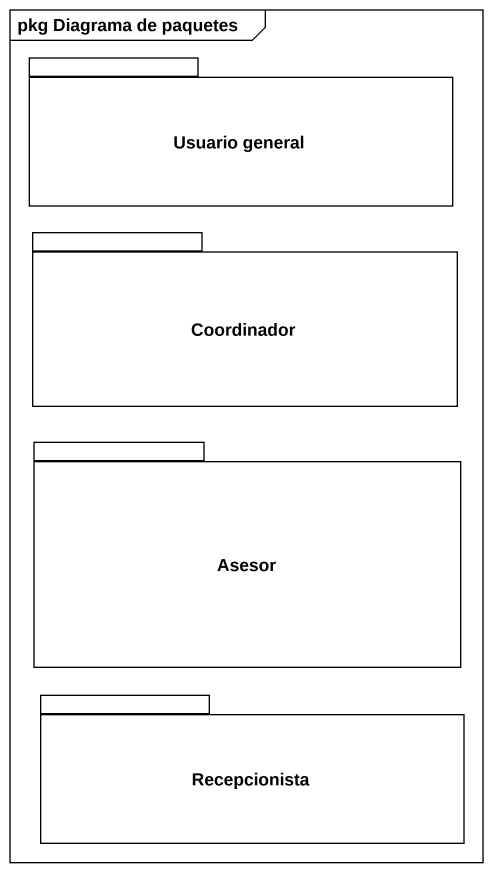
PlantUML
@startuml
mainframe pkg Diagrama de paquetes
package "Usuario general" as Usuario_general {
}
package Coordinador {
}
package Asesor {
}
package Recepcionista {
}
@enduml
